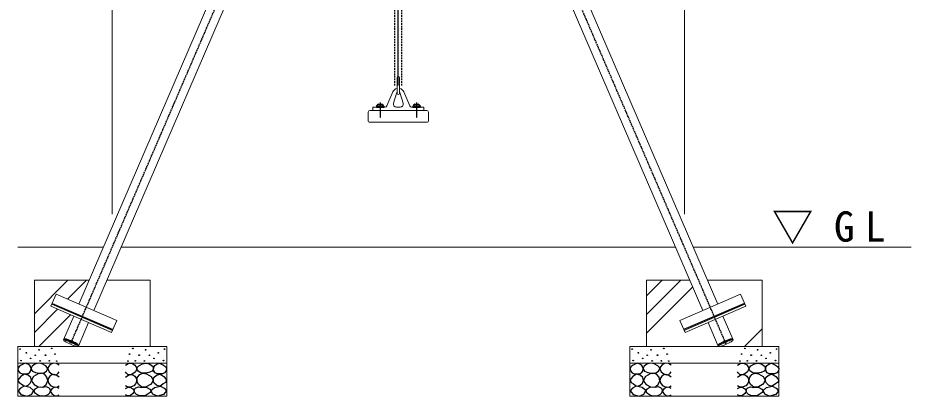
# Model space of a CAD drawing. Units: millimetres, scale not verified. Extents: x -35408 to 50, y -49934 to 13350.
# Drawn here: x -10485 to -7785, y 2450 to 3593 of the extents above; entities that cross this region are included whole.
import ezdxf

# ---------------------------------------------------------------- set-up
doc = ezdxf.new("R2010")
doc.units = ezdxf.units.MM
doc.linetypes.add('USER2', pattern=[6, 3, -1, 1, -1])
doc.linetypes.add('USER4', pattern=[8, 5, -3])
doc.layers.add('線', color=2, linetype='Continuous', lineweight=25)
doc.layers.add('補助', color=2, linetype='Continuous', lineweight=25)
doc.styles.add('ＭＳ ゴシック', font='')
doc.styles.get('ＭＳ ゴシック').set_extended_font_data('MS Gothic')

msp = doc.modelspace()

# ---------------------------------------------------------------- linework, layer by layer
at = {"layer": '線', "color": 20, "linetype": 'USER2'}
for p, q in [((-10326.198, 2606.494), (-9360, 4848.132)), ((-8343.802, 2606.494), (-9310, 4848.132)), ((-9335, 3388.102), (-9335, 4667.168)), ((-9390, 3336.902), (-9390, 3290.668)), ((-9280, 3336.902), (-9280, 3290.668)), ((-10346.063, 2621.796), (-10301.433, 2602.559)), ((-8323.937, 2621.796), (-8368.568, 2602.559))]:
    msp.add_line(p, q, dxfattribs=at)
at = {"layer": '線', "color": 7, "lineweight": 13}
for p, q in [((-10300.347, 2727.86), (-9432.547, 4741.21)), ((-8369.653, 2727.86), (-9237.453, 4741.21)), ((-10255.717, 2708.623), (-9387.868, 4722.084)), ((-8414.283, 2708.623), (-9282.132, 4722.084)), ((-9338.5, 3411.602), (-9338.5, 3364.602)), ((-9331.5, 3411.602), (-9331.5, 3364.602)), ((-9369.452, 3326.769), (-9351.583, 3369.102)), ((-9349.556, 3334.708), (-9340.743, 3363.84)), ((-9320.444, 3334.708), (-9329.257, 3363.84)), ((-9300.548, 3326.769), (-9318.417, 3369.102)), ((-9412.5, 3321.902), (-9412.5, 3314.302)), ((-9411.3, 3323.102), (-9374.98, 3323.102)), ((-9340.942, 3323.102), (-9329.058, 3323.102)), ((-9258.7, 3323.102), (-9295.02, 3323.102)), ((-9257.5, 3321.902), (-9257.5, 3314.302)), ((-9426, 3308.102), (-9426, 3281.102)), ((-9421, 3313.102), (-9249, 3313.102)), ((-9411.3, 3313.102), (-9258.7, 3313.102)), ((-9244, 3308.102), (-9244, 3281.102)), ((-9423, 3278.102), (-9247, 3278.102)), ((-10226.151, 2900), (-10485, 2900)), ((-8496.771, 2900), (-10173.229, 2900)), ((-7785, 2900), (-8443.849, 2900)), ((-10435, 2800), (-10435, 2600)), ((-10269.253, 2800), (-10435, 2800)), ((-10085, 2800), (-10216.331, 2800)), ((-10085, 2600), (-10085, 2800)), ((-8585, 2800), (-8585, 2600)), ((-8453.669, 2800), (-8585, 2800)), ((-8235, 2800), (-8400.747, 2800)), ((-8235, 2600), (-8235, 2800)), ((-10385.399, 2721.401), (-10369.726, 2757.763)), ((-10369.726, 2757.763), (-10186.06, 2678.599)), ((-8300.274, 2757.763), (-8483.94, 2678.599)), ((-8284.601, 2721.401), (-8300.274, 2757.763)), ((-10382.65, 2727.779), (-10198.984, 2648.615)), ((-8287.35, 2727.779), (-8471.016, 2648.615)), ((-10385.399, 2721.401), (-10201.733, 2642.237)), ((-8284.601, 2721.401), (-8468.267, 2642.237)), ((-10346.843, 2619.987), (-10316.02, 2691.497)), ((-10201.733, 2642.237), (-10186.06, 2678.599)), ((-8468.267, 2642.237), (-8483.94, 2678.599)), ((-8323.157, 2619.987), (-8353.98, 2691.497)), ((-10302.212, 2600.75), (-10271.39, 2672.26)), ((-8367.788, 2600.75), (-8398.61, 2672.26)), ((-10485, 2600), (-10485, 2450)), ((-10485, 2600), (-10035, 2600)), ((-10035, 2450), (-10035, 2600)), ((-8635, 2600), (-8635, 2450)), ((-8635, 2600), (-8185, 2600)), ((-8185, 2450), (-8185, 2600)), ((-10485, 2550), (-10035, 2550)), ((-8635, 2550), (-8185, 2550)), ((-10485, 2450), (-10035, 2450)), ((-8635, 2450), (-8185, 2450))]:
    msp.add_line(p, q, dxfattribs=at)
at = {"layer": '線', "color": 4, "linetype": 'USER4'}
for p, q in [((-9345.5, 3388.102), (-9345.5, 4667.168)), ((-9324.5, 3388.102), (-9324.5, 4667.168))]:
    msp.add_line(p, q, dxfattribs=at)
at = {"layer": '線'}
for p, q in [((-9400.75, 3326.102), (-9379.25, 3326.102)), ((-9400.75, 3326.102), (-9400.75, 3323.102)), ((-9400.75, 3323.102), (-9379.25, 3323.102)), ((-9400.5, 3327.102), (-9400.5, 3326.102)), ((-9400.5, 3327.102), (-9379.5, 3327.102)), ((-9400.5, 3326.102), (-9379.5, 3326.102)), ((-9395, 3331.902), (-9385, 3331.902)), ((-9390.167, 3323.102), (-9390.971, 3326.102)), ((-9389.029, 3323.102), (-9389.833, 3326.102)), ((-9379.5, 3327.102), (-9379.5, 3326.102)), ((-9379.25, 3326.102), (-9379.25, 3323.102)), ((-9290.75, 3326.102), (-9269.25, 3326.102)), ((-9290.75, 3326.102), (-9290.75, 3323.102)), ((-9290.75, 3323.102), (-9269.25, 3323.102)), ((-9290.5, 3327.102), (-9290.5, 3326.102)), ((-9290.5, 3327.102), (-9269.5, 3327.102)), ((-9290.5, 3326.102), (-9269.5, 3326.102)), ((-9285, 3331.902), (-9275, 3331.902)), ((-9280.167, 3323.102), (-9280.971, 3326.102)), ((-9279.029, 3323.102), (-9279.833, 3326.102)), ((-9269.5, 3327.102), (-9269.5, 3326.102)), ((-9269.25, 3326.102), (-9269.25, 3323.102)), ((-10381.606, 2730.202), (-10197.94, 2651.037)), ((-8288.394, 2730.202), (-8472.06, 2651.037))]:
    msp.add_line(p, q, dxfattribs=at)
at = {"layer": '線', "color": 7, "lineweight": 13}
for centre, radius, start, end in [((-9335, 3411.602), 3.5, 0, 180), ((-9335, 3362.102), 18, 104.47751, 157.1151), ((-9335, 3362.102), 18, 22.8849, 75.52249), ((-9335, 3362.102), 6, 138.59038, 163.16699), ((-9335, 3364.602), 3.5, 180, 0), ((-9335, 3362.102), 6, 16.83301, 41.40962), ((-9411.3, 3321.902), 1.2, 90, 180), ((-9374.98, 3329.102), 6, 270, 337.1151), ((-9340.942, 3332.102), 9, 163.16699, 270), ((-9329.058, 3332.102), 9, 270, 16.83301), ((-9295.02, 3329.102), 6, 202.8849, 270), ((-9258.7, 3321.902), 1.2, 0, 90), ((-9421, 3308.102), 5, 90, 180), ((-9411.3, 3314.302), 1.2, 180, 270), ((-9258.7, 3314.302), 1.2, 270, 0), ((-9249, 3308.102), 5, 0, 90), ((-9423, 3281.102), 3, 180, 270), ((-9247, 3281.102), 3, 270, 0)]:
    msp.add_arc(centre, radius, start, end, dxfattribs=at)
at = {"layer": '線'}
for centre, start, end in [((-9390, 3320.622), 113.90552, 148.31866), ((-9390, 3320.622), 31.68134, 66.09448), ((-9280, 3320.622), 113.90552, 148.31866), ((-9280, 3320.622), 31.68134, 66.09448)]:
    msp.add_arc(centre, 12.339, start, end, dxfattribs=at)
at = {"layer": '線', "color": 7, "lineweight": 13}
for centre, major_axis in [((-10324.527, 2610.369), (-22.315, 9.618)), ((-8345.473, 2610.369), (22.315, 9.618))]:
    msp.add_ellipse(centre, major_axis=major_axis, ratio=0.173648, dxfattribs=at)
at = {"layer": '線'}
for centre, major_axis, start_param, end_param in [((-10323.748, 2612.178), (-22.315, 9.618), 3.14159265, 6.28318531), ((-8346.252, 2612.178), (22.315, 9.618), 0, 3.14159265)]:
    msp.add_ellipse(centre, major_axis=major_axis, ratio=0.173648, start_param=start_param, end_param=end_param, dxfattribs=at)
at = {"layer": '補助', "lineweight": 13}
for p, q in [((-10199.69, 3000), (-10199.69, 5454.75)), ((-8470.31, 3000), (-8470.31, 5454.75)), ((-10435, 2698.625), (-10333.625, 2800)), ((-10334.792, 2742.706), (-10277.498, 2800)), ((-8585, 2696.447), (-8481.447, 2800)), ((-8585, 2752.573), (-8537.573, 2800)), ((-8585, 2640.32), (-8445.13, 2780.19)), ((-10435, 2642.498), (-10364.923, 2712.575)), ((-10421.371, 2600), (-10325.702, 2695.67)), ((-8288.561, 2600), (-8235, 2653.561))]:
    msp.add_line(p, q, dxfattribs=at)
at = {"layer": '補助'}
for points in [[(-10462.551, 2549.402), (-10469.014, 2546.862), (-10475.225, 2543.382), (-10481.083, 2539.344), (-10484.731, 2533.877), (-10483.719, 2526.294), (-10478.711, 2519.935), (-10471.845, 2517.345), (-10464.136, 2517.084), (-10456.523, 2517.688), (-10450.194, 2520.252), (-10446.442, 2525.538), (-10445.125, 2531.976), (-10445.973, 2537.181), (-10448.927, 2542.115), (-10455.087, 2546.942)], [(-10423.127, 2549.493), (-10428.032, 2548.876), (-10433.669, 2546.79), (-10441.64, 2541.002), (-10445.292, 2534.086), (-10444.417, 2530.124), (-10440.696, 2525.707), (-10431.205, 2520.934), (-10421.235, 2519.49), (-10413.885, 2519.318), (-10406.369, 2520.842), (-10398.77, 2525.456), (-10395.016, 2531.653), (-10395.986, 2536.306), (-10400.693, 2541.654), (-10411.361, 2547.861)], [(-10096.873, 2549.493), (-10091.968, 2548.876), (-10086.331, 2546.79), (-10078.36, 2541.002), (-10074.708, 2534.086), (-10075.583, 2530.124), (-10079.304, 2525.707), (-10088.795, 2520.934), (-10098.765, 2519.49), (-10106.115, 2519.318), (-10113.631, 2520.842), (-10121.23, 2525.456), (-10124.984, 2531.653), (-10124.014, 2536.306), (-10119.307, 2541.654), (-10108.639, 2547.861)], [(-10057.449, 2549.402), (-10050.986, 2546.862), (-10044.775, 2543.382), (-10038.917, 2539.344), (-10035.269, 2533.877), (-10036.281, 2526.294), (-10041.289, 2519.935), (-10048.155, 2517.345), (-10055.864, 2517.084), (-10063.477, 2517.688), (-10069.806, 2520.252), (-10073.558, 2525.538), (-10074.875, 2531.976), (-10074.027, 2537.181), (-10071.073, 2542.115), (-10064.913, 2546.942)], [(-8612.551, 2549.402), (-8619.014, 2546.862), (-8625.225, 2543.382), (-8631.083, 2539.344), (-8634.731, 2533.877), (-8633.719, 2526.294), (-8628.711, 2519.935), (-8621.845, 2517.345), (-8614.136, 2517.084), (-8606.523, 2517.688), (-8600.194, 2520.252), (-8596.442, 2525.538), (-8595.125, 2531.976), (-8595.973, 2537.181), (-8598.927, 2542.115), (-8605.087, 2546.942)], [(-8573.127, 2549.493), (-8578.032, 2548.876), (-8583.669, 2546.79), (-8591.64, 2541.002), (-8595.292, 2534.086), (-8594.417, 2530.124), (-8590.696, 2525.707), (-8581.205, 2520.934), (-8571.235, 2519.49), (-8563.885, 2519.318), (-8556.369, 2520.842), (-8548.77, 2525.456), (-8545.016, 2531.653), (-8545.986, 2536.306), (-8550.693, 2541.654), (-8561.361, 2547.861)], [(-8246.873, 2549.493), (-8241.968, 2548.876), (-8236.331, 2546.79), (-8228.36, 2541.002), (-8224.708, 2534.086), (-8225.583, 2530.124), (-8229.304, 2525.707), (-8238.795, 2520.934), (-8248.765, 2519.49), (-8256.115, 2519.318), (-8263.631, 2520.842), (-8271.23, 2525.456), (-8274.984, 2531.653), (-8274.014, 2536.306), (-8269.307, 2541.654), (-8258.639, 2547.861)], [(-8207.449, 2549.402), (-8200.986, 2546.862), (-8194.775, 2543.382), (-8188.917, 2539.344), (-8185.269, 2533.877), (-8186.281, 2526.294), (-8191.289, 2519.935), (-8198.155, 2517.345), (-8205.864, 2517.084), (-8213.477, 2517.688), (-8219.806, 2520.252), (-8223.558, 2525.538), (-8224.875, 2531.976), (-8224.027, 2537.181), (-8221.073, 2542.115), (-8214.913, 2546.942)], [(-10465.086, 2516.45), (-10470.415, 2513.657), (-10475.859, 2509.479), (-10482.308, 2502.659), (-10484.731, 2495.855), (-10481.103, 2491.027), (-10474.592, 2486.666), (-10467.954, 2482.379), (-10461.284, 2480.329), (-10453.64, 2482.776), (-10447.343, 2489.201), (-10444.236, 2497.478), (-10445.759, 2505.994), (-10453.917, 2513.245)], [(-10435.831, 2485.163), (-10423.242, 2478.307), (-10409.883, 2477.324), (-10399.599, 2484.778), (-10394.747, 2496.515), (-10397.027, 2507.293), (-10403.936, 2515.436), (-10412.761, 2518.869), (-10423.938, 2517.598), (-10437.692, 2509.543), (-10443.669, 2498.678), (-10441.034, 2491.484)], [(-10084.169, 2485.163), (-10096.758, 2478.307), (-10110.117, 2477.324), (-10120.401, 2484.778), (-10125.253, 2496.515), (-10122.973, 2507.293), (-10116.064, 2515.436), (-10107.239, 2518.869), (-10096.062, 2517.598), (-10082.308, 2509.543), (-10076.331, 2498.678), (-10078.966, 2491.484)], [(-10054.914, 2516.45), (-10049.585, 2513.657), (-10044.141, 2509.479), (-10037.692, 2502.659), (-10035.269, 2495.855), (-10038.897, 2491.027), (-10045.408, 2486.666), (-10052.046, 2482.379), (-10058.716, 2480.329), (-10066.36, 2482.776), (-10072.657, 2489.201), (-10075.764, 2497.478), (-10074.241, 2505.994), (-10066.083, 2513.245)], [(-8615.086, 2516.45), (-8620.415, 2513.657), (-8625.859, 2509.479), (-8632.308, 2502.659), (-8634.731, 2495.855), (-8631.103, 2491.027), (-8624.592, 2486.666), (-8617.954, 2482.379), (-8611.284, 2480.329), (-8603.64, 2482.776), (-8597.343, 2489.201), (-8594.236, 2497.478), (-8595.759, 2505.994), (-8603.917, 2513.245)], [(-8585.831, 2485.163), (-8573.242, 2478.307), (-8559.883, 2477.324), (-8549.599, 2484.778), (-8544.747, 2496.515), (-8547.027, 2507.293), (-8553.936, 2515.436), (-8562.761, 2518.869), (-8573.938, 2517.598), (-8587.692, 2509.543), (-8593.669, 2498.678), (-8591.034, 2491.484)], [(-8234.169, 2485.163), (-8246.758, 2478.307), (-8260.117, 2477.324), (-8270.401, 2484.778), (-8275.253, 2496.515), (-8272.973, 2507.293), (-8266.064, 2515.436), (-8257.239, 2518.869), (-8246.062, 2517.598), (-8232.308, 2509.543), (-8226.331, 2498.678), (-8228.966, 2491.484)], [(-8204.914, 2516.45), (-8199.585, 2513.657), (-8194.141, 2509.479), (-8187.692, 2502.659), (-8185.269, 2495.855), (-8188.897, 2491.027), (-8195.408, 2486.666), (-8202.046, 2482.379), (-8208.716, 2480.329), (-8216.36, 2482.776), (-8222.657, 2489.201), (-8225.764, 2497.478), (-8224.241, 2505.994), (-8216.083, 2513.245)], [(-10465.905, 2480.517), (-10477.225, 2474.498), (-10484.036, 2465.683), (-10475.549, 2454.413), (-10457.114, 2450.299), (-10442.761, 2456.41), (-10437.335, 2466.782), (-10448.117, 2475.89)], [(-10408.802, 2476.373), (-10416.337, 2476.999), (-10424.479, 2475.562), (-10433.406, 2471.504), (-10437.723, 2466.102), (-10435.037, 2461.419), (-10429.074, 2456.912), (-10422.595, 2453.068), (-10415.289, 2450.695), (-10403.44, 2450.928), (-10393.124, 2455.02), (-10388.421, 2459.827), (-10386.367, 2465.561), (-10387.427, 2470.709), (-10391.503, 2475.292), (-10399.901, 2477.832)], [(-10111.198, 2476.373), (-10103.663, 2476.999), (-10095.521, 2475.562), (-10086.594, 2471.504), (-10082.277, 2466.102), (-10084.963, 2461.419), (-10090.926, 2456.912), (-10097.405, 2453.068), (-10104.711, 2450.695), (-10116.56, 2450.928), (-10126.876, 2455.02), (-10131.579, 2459.827), (-10133.633, 2465.561), (-10132.573, 2470.709), (-10128.497, 2475.292), (-10120.099, 2477.832)], [(-10054.095, 2480.517), (-10042.775, 2474.498), (-10035.964, 2465.683), (-10044.451, 2454.413), (-10062.886, 2450.299), (-10077.239, 2456.41), (-10082.665, 2466.782), (-10071.883, 2475.89)], [(-8615.905, 2480.517), (-8627.225, 2474.498), (-8634.036, 2465.683), (-8625.549, 2454.413), (-8607.114, 2450.299), (-8592.761, 2456.41), (-8587.335, 2466.782), (-8598.117, 2475.89)], [(-8558.802, 2476.373), (-8566.337, 2476.999), (-8574.479, 2475.562), (-8583.406, 2471.504), (-8587.723, 2466.102), (-8585.037, 2461.419), (-8579.074, 2456.912), (-8572.595, 2453.068), (-8565.289, 2450.695), (-8553.44, 2450.928), (-8543.124, 2455.02), (-8538.421, 2459.827), (-8536.367, 2465.561), (-8537.427, 2470.709), (-8541.503, 2475.292), (-8549.901, 2477.832)], [(-8261.198, 2476.373), (-8253.663, 2476.999), (-8245.521, 2475.562), (-8236.594, 2471.504), (-8232.277, 2466.102), (-8234.963, 2461.419), (-8240.926, 2456.912), (-8247.405, 2453.068), (-8254.711, 2450.695), (-8266.56, 2450.928), (-8276.876, 2455.02), (-8281.579, 2459.827), (-8283.633, 2465.561), (-8282.573, 2470.709), (-8278.497, 2475.292), (-8270.099, 2477.832)], [(-8204.095, 2480.517), (-8192.775, 2474.498), (-8185.964, 2465.683), (-8194.451, 2454.413), (-8212.886, 2450.299), (-8227.239, 2456.41), (-8232.665, 2466.782), (-8221.883, 2475.89)]]:
    msp.add_lwpolyline(points, close=True, dxfattribs=at)
for points in [[(-10360, 2543.299), (-10368.427, 2548.154), (-10377.11, 2549.636), (-10382.729, 2547.948), (-10387.883, 2544.249), (-10392.355, 2538.941), (-10394.22, 2532.209), (-10390.552, 2523.439), (-10382.496, 2517), (-10374.197, 2514.621), (-10366.971, 2515.733), (-10362.921, 2519.109), (-10360, 2523.654)], [(-10160, 2543.299), (-10151.573, 2548.154), (-10142.89, 2549.636), (-10137.271, 2547.948), (-10132.117, 2544.249), (-10127.645, 2538.941), (-10125.78, 2532.209), (-10129.448, 2523.439), (-10137.504, 2517), (-10145.803, 2514.621), (-10153.029, 2515.733), (-10157.079, 2519.109), (-10160, 2523.654)], [(-8510, 2543.299), (-8518.427, 2548.154), (-8527.11, 2549.636), (-8532.729, 2547.948), (-8537.883, 2544.249), (-8542.355, 2538.941), (-8544.22, 2532.209), (-8540.552, 2523.439), (-8532.496, 2517), (-8524.197, 2514.621), (-8516.971, 2515.733), (-8512.921, 2519.109), (-8510, 2523.654)], [(-8310, 2543.299), (-8301.573, 2548.154), (-8292.89, 2549.636), (-8287.271, 2547.948), (-8282.117, 2544.249), (-8277.645, 2538.941), (-8275.78, 2532.209), (-8279.448, 2523.439), (-8287.504, 2517), (-8295.803, 2514.621), (-8303.029, 2515.733), (-8307.079, 2519.109), (-8310, 2523.654)], [(-10360.317, 2507.178), (-10367.457, 2512.64), (-10375.526, 2515.099), (-10382.231, 2513.875), (-10388.199, 2510.03), (-10392.592, 2504.249), (-10394.22, 2497.039), (-10391.556, 2488.431), (-10385.348, 2481.513), (-10377.709, 2477.642), (-10370.139, 2476.761), (-10364.985, 2478.2), (-10360.317, 2480.88)], [(-10159.683, 2507.178), (-10152.543, 2512.64), (-10144.474, 2515.099), (-10137.769, 2513.875), (-10131.801, 2510.03), (-10127.408, 2504.249), (-10125.78, 2497.039), (-10128.444, 2488.431), (-10134.652, 2481.513), (-10142.291, 2477.642), (-10149.861, 2476.761), (-10155.015, 2478.2), (-10159.683, 2480.88)], [(-8510.317, 2507.178), (-8517.457, 2512.64), (-8525.526, 2515.099), (-8532.231, 2513.875), (-8538.199, 2510.03), (-8542.592, 2504.249), (-8544.22, 2497.039), (-8541.556, 2488.431), (-8535.348, 2481.513), (-8527.709, 2477.642), (-8520.139, 2476.761), (-8514.985, 2478.2), (-8510.317, 2480.88)], [(-8309.683, 2507.178), (-8302.543, 2512.64), (-8294.474, 2515.099), (-8287.769, 2513.875), (-8281.801, 2510.03), (-8277.408, 2504.249), (-8275.78, 2497.039), (-8278.444, 2488.431), (-8284.652, 2481.513), (-8292.291, 2477.642), (-8299.861, 2476.761), (-8305.015, 2478.2), (-8309.683, 2480.88)], [(-10360, 2472.642), (-10366.018, 2475.96), (-10373.308, 2476.761), (-10382.024, 2472.427), (-10386.298, 2465.671), (-10385.686, 2462.001), (-10382.813, 2457.75), (-10375.651, 2452.278), (-10368.238, 2450.462), (-10363.942, 2451.514), (-10360, 2453.631)], [(-10160, 2472.642), (-10153.982, 2475.96), (-10146.692, 2476.761), (-10137.976, 2472.427), (-10133.702, 2465.671), (-10134.314, 2462.001), (-10137.187, 2457.75), (-10144.349, 2452.278), (-10151.762, 2450.462), (-10156.058, 2451.514), (-10160, 2453.631)], [(-8510, 2472.642), (-8516.018, 2475.96), (-8523.308, 2476.761), (-8532.024, 2472.427), (-8536.298, 2465.671), (-8535.686, 2462.001), (-8532.813, 2457.75), (-8525.651, 2452.278), (-8518.238, 2450.462), (-8513.942, 2451.514), (-8510, 2453.631)], [(-8310, 2472.642), (-8303.982, 2475.96), (-8296.692, 2476.761), (-8287.976, 2472.427), (-8283.702, 2465.671), (-8284.314, 2462.001), (-8287.187, 2457.75), (-8294.349, 2452.278), (-8301.762, 2450.462), (-8306.058, 2451.514), (-8310, 2453.631)]]:
    msp.add_lwpolyline(points, dxfattribs=at)
for centre in [(-10478.394, 2592.177), (-10382.583, 2594.091), (-10137.417, 2594.091), (-10041.606, 2592.177), (-8628.394, 2592.177), (-8532.583, 2594.091), (-8287.417, 2594.091), (-8191.606, 2592.177), (-10459.383, 2580.77), (-10432.451, 2573.483), (-10421.044, 2589.959), (-10401.504, 2573.549), (-10372.582, 2577.063), (-10147.418, 2577.063), (-10118.496, 2573.549), (-10098.956, 2589.959), (-10087.549, 2573.483), (-10060.617, 2580.77), (-8609.383, 2580.77), (-8582.451, 2573.483), (-8571.044, 2589.959), (-8551.504, 2573.549), (-8522.582, 2577.063), (-8297.418, 2577.063), (-8268.496, 2573.549), (-8248.956, 2589.959), (-8237.549, 2573.483), (-8210.617, 2580.77), (-10475.225, 2557.323), (-10446.392, 2563.977), (-10417.559, 2556.373), (-10389.881, 2556.521), (-10367.717, 2555.98), (-10152.283, 2555.98), (-10130.119, 2556.521), (-10102.441, 2556.373), (-10073.608, 2563.977), (-10044.775, 2557.323), (-8625.225, 2557.323), (-8596.392, 2563.977), (-8567.559, 2556.373), (-8539.881, 2556.521), (-8517.717, 2555.98), (-8302.283, 2555.98), (-8280.119, 2556.521), (-8252.441, 2556.373), (-8223.608, 2563.977), (-8194.775, 2557.323)]:
    msp.add_circle(centre, 1, dxfattribs=at)

# ---------------------------------------------------------------- texts
at = {"layer": '補助', "insert": (-8205.833, 2908.333), "char_height": 91.64, "attachment_point": 7, "style": 'ＭＳ ゴシック'}
msp.add_mtext('\\T1.5;▽GL', dxfattribs=at)

doc.saveas('drawing.dxf')
